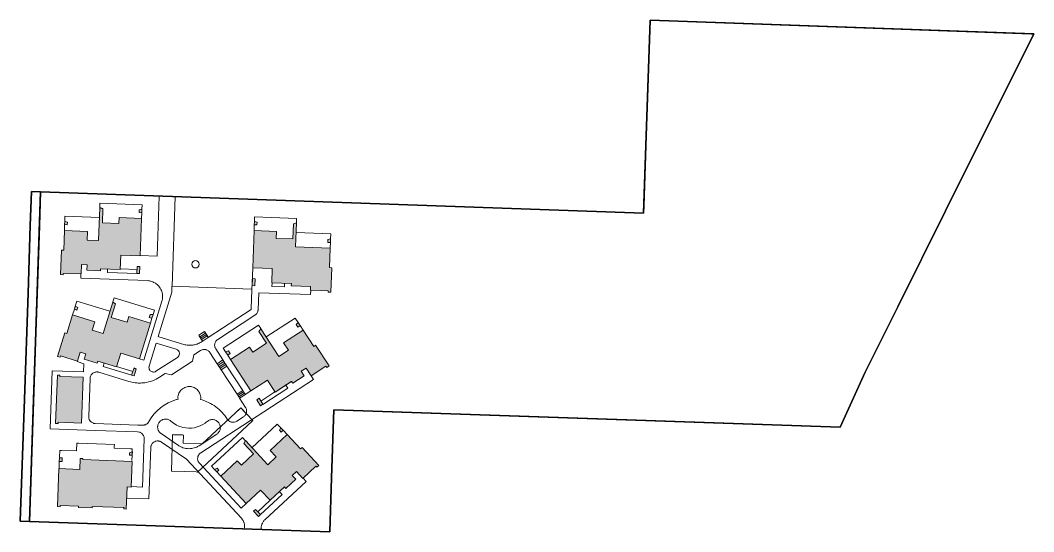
# Model space of a CAD drawing. Header units: centimetres. Extents: x 0 to 25250, y 0 to 2250.
# Drawn here: x 2261.6 to 2706.5, y 1006.5 to 1230.9 of the extents above; entities that cross this region are included whole.
import ezdxf

# ---------------------------------------------------------------- set-up
doc = ezdxf.new("R2010")
doc.units = ezdxf.units.CM
for name, color, linetype, lineweight in [('A-DETL', 7, 'Continuous', 9), ('A-DETL-GENF', 7, 'Continuous', 9), ('A-DETL-MBND', 7, 'Continuous', 9), ('A-DETL-THIN', 7, 'Continuous', 9)]:
    doc.layers.add(name, color=color, linetype=linetype, lineweight=lineweight)

msp = doc.modelspace()

# ---------------------------------------------------------------- hatches: boundary and pattern name
at = {"layer": 'A-DETL-GENF', "true_color": 0x808080}
h = msp.add_hatch(color=8, dxfattribs=at)
h.paths.add_polyline_path([(2280.47, 1119.27), (2280.5, 1119.87), (2288.29, 1119.6), (2288.44, 1123.7), (2290.93, 1123.61), (2290.85, 1121.21), (2296.84, 1121), (2296.88, 1121.9), (2305.47, 1121.6), (2305.69, 1127.89), (2314.29, 1127.59), (2314.86, 1143.98), (2304.97, 1144.33), (2304.84, 1141.73), (2297.63, 1141.98), (2297.8, 1148.19), (2296.52, 1148.66), (2296.01, 1134.24), (2291.01, 1134.41), (2291.15, 1138.31), (2280.96, 1138.67), (2280.65, 1130.07), (2279.65, 1130.11), (2279.27, 1119.32)])
h.paths.add_polyline_path([(2314.01, 1119.79), (2314.12, 1122.89), (2312.92, 1122.93), (2312.81, 1119.84)])
h.paths.add_polyline_path([(2282.25, 1141.23), (2282.29, 1142.32), (2281.1, 1142.67), (2281.05, 1141.27)])
h.paths.add_polyline_path([(2314.95, 1146.48), (2315.01, 1147.98), (2313.79, 1147.68), (2313.75, 1146.52)])
at = {"layer": 'A-DETL-GENF'}
msp.add_hatch(color=256, dxfattribs=at).paths.add_polyline_path([(2297.8, 1148.19), (2297.81, 1148.3), (2296.52, 1148.77), (2296.52, 1148.66)])
at = {"layer": 'A-DETL-GENF', "true_color": 0x808080}
h = msp.add_hatch(color=8, dxfattribs=at)
h.paths.add_polyline_path([(2397.99, 1111.55), (2398.37, 1122.34), (2397.37, 1122.4), (2397.68, 1130.97), (2382.49, 1131.51), (2382.86, 1142.03), (2381.49, 1141.63), (2381.26, 1134.95), (2374.01, 1135.21), (2374.12, 1138.3), (2364.23, 1138.65), (2363.65, 1122.26), (2372.24, 1121.96), (2372.02, 1115.66), (2380.62, 1115.36), (2380.58, 1114.46), (2389.08, 1114.16), (2389.02, 1112.46), (2396.81, 1112.19), (2396.79, 1111.59)])
h.paths.add_polyline_path([(2364.57, 1114.43), (2364.68, 1117.52), (2363.48, 1117.57), (2363.37, 1114.47)])
h.paths.add_polyline_path([(2397.76, 1133.43), (2397.82, 1134.97), (2396.61, 1134.71), (2396.56, 1133.48)])
h.paths.add_polyline_path([(2365.51, 1141.11), (2365.55, 1142.27), (2364.37, 1142.65), (2364.31, 1141.15)])
h = msp.add_hatch(color=8, dxfattribs=at)
h.paths.add_polyline_path([(2311.64, 1074.86), (2312.55, 1077.82), (2311.4, 1078.17), (2310.49, 1075.21)])
h.paths.add_polyline_path([(2303.86, 1078.81), (2305.7, 1084.83), (2313.92, 1082.32), (2318.72, 1098), (2309.26, 1100.9), (2308.49, 1098.41), (2301.56, 1100.53), (2303.37, 1106.45), (2302.21, 1107.27), (2297.99, 1093.47), (2293.21, 1094.93), (2294.35, 1098.66), (2284.59, 1101.65), (2282.08, 1093.42), (2281.12, 1093.71), (2277.96, 1083.39), (2279.11, 1083.04), (2279.28, 1083.61), (2286.74, 1081.33), (2287.94, 1085.25), (2290.33, 1084.52), (2289.63, 1082.22), (2295.37, 1080.47), (2295.63, 1081.33)])
h.paths.add_polyline_path([(2319.39, 1100.18), (2319.89, 1101.82), (2318.65, 1101.85), (2318.24, 1100.53)])
h.paths.add_polyline_path([(2286.5, 1103.78), (2286.82, 1104.83), (2285.77, 1105.47), (2285.36, 1104.13)])
h = msp.add_hatch(color=8, dxfattribs=at)
h.paths.add_polyline_path([(2367.11, 1061.77), (2368.12, 1062.43), (2366.43, 1065.03), (2365.43, 1064.37), (2366.59, 1062.58)])
h.paths.add_polyline_path([(2373.46, 1067.8), (2380.67, 1072.48), (2381.22, 1071.64), (2386.2, 1074.87), (2384.89, 1076.89), (2387.04, 1078.28), (2389.27, 1074.84), (2395.81, 1079.09), (2396.14, 1078.58), (2397.15, 1079.24), (2391.27, 1088.3), (2390.43, 1087.75), (2385.75, 1094.97), (2377.19, 1089.41), (2379.31, 1086.14), (2375.12, 1083.42), (2367.26, 1095.53), (2366.37, 1094.42), (2369.74, 1089.23), (2363.66, 1085.28), (2362.24, 1087.46), (2353.94, 1082.07), (2362.87, 1068.32), (2370.1, 1072.97)])
h.paths.add_polyline_path([(2352.67, 1084.03), (2353.68, 1084.68), (2352.95, 1085.8), (2351.76, 1085.43)])
h.paths.add_polyline_path([(2383.45, 1096.31), (2384.45, 1096.96), (2383.57, 1098.32), (2382.73, 1097.41)])
msp.add_hatch(color=8, dxfattribs=at).paths.add_polyline_path([(2278.21, 1053.95), (2278.23, 1054.55), (2288.55, 1054.19), (2289.26, 1074.3), (2278.94, 1074.66), (2278.96, 1075.18), (2277.88, 1075.22), (2277.13, 1053.99)])
h = msp.add_hatch(color=8, dxfattribs=at)
h.paths.add_polyline_path([(2366.14, 1013.21), (2367.02, 1014.02), (2364.91, 1016.29), (2364.03, 1015.47), (2364.86, 1014.58)])
h.paths.add_polyline_path([(2360.83, 1018.91), (2367.12, 1024.77), (2371.28, 1020.31), (2377.57, 1026.18), (2378.25, 1025.44), (2382.6, 1029.49), (2381.03, 1031.18), (2382.9, 1032.92), (2385.7, 1029.92), (2391.4, 1035.24), (2391.81, 1034.8), (2392.69, 1035.62), (2385.32, 1043.52), (2384.59, 1042.84), (2378.73, 1049.13), (2371.27, 1042.18), (2373.93, 1039.32), (2370.27, 1035.91), (2360.43, 1046.47), (2359.74, 1045.23), (2363.96, 1040.7), (2358.66, 1035.76), (2356.89, 1037.66), (2349.65, 1030.91)])
h.paths.add_polyline_path([(2347.94, 1032.74), (2348.82, 1033.56), (2348.03, 1034.4), (2346.92, 1033.83)])
h.paths.add_polyline_path([(2376.08, 1050.21), (2376.96, 1051.03), (2376, 1052.06), (2375.33, 1051.02)])
at = {"layer": 'A-DETL-GENF', "true_color": 0xff8080}
h = msp.add_hatch(color=11, dxfattribs=at)
h.paths.add_polyline_path([(2308.12, 1016.44), (2308.46, 1026.13), (2310.26, 1026.07), (2310.66, 1037.36), (2289.07, 1038.12), (2289.09, 1038.62), (2287.89, 1038.66), (2287.72, 1033.87), (2278.52, 1034.19), (2277.94, 1017.5), (2279.14, 1017.46), (2279.16, 1018.06), (2287.15, 1017.78), (2287.13, 1017.18), (2293.13, 1016.97), (2293.15, 1017.57), (2307.14, 1017.07), (2307.12, 1016.47), (2307.91, 1016.45)])
h.paths.add_polyline_path([(2279.93, 1037.24), (2279.99, 1038.94), (2278.79, 1038.98), (2278.73, 1037.29)])
h.paths.add_polyline_path([(2310.75, 1040.06), (2310.77, 1041.55), (2309.59, 1041.15), (2309.55, 1040.11)])

# ---------------------------------------------------------------- linework, layer by layer
at = {"layer": 'A-DETL', "color": 7, "lineweight": 30}
for p, q in [((2538.1, 1230.93), (2535.22, 1146.26)), ((2535.22, 1146.26), (2538.1, 1230.93)), ((2538.09, 1230.93), (2536.37, 1180.16)), ((2536.37, 1180.16), (2538.09, 1230.93)), ((2538.09, 1230.93), (2705.42, 1225.03)), ((2705.42, 1225.03), (2538.09, 1230.93)), ((2706.52, 1225), (2538.1, 1230.93)), ((2538.1, 1230.93), (2706.52, 1225)), ((2538.1, 1230.92), (2705.41, 1225.03)), ((2705.41, 1225.03), (2538.1, 1230.92)), ((2706.52, 1225), (2667.78, 1147.27)), ((2667.78, 1147.27), (2706.52, 1225)), ((2706.52, 1225), (2667.78, 1147.27)), ((2667.78, 1147.27), (2706.52, 1225)), ((2705.42, 1225.03), (2706.52, 1225)), ((2706.52, 1225), (2705.42, 1225.03)), ((2536.37, 1180.16), (2535.33, 1149.46)), ((2535.33, 1149.46), (2536.37, 1180.16)), ((2270.51, 1155.58), (2265.61, 1011)), ((2265.61, 1011), (2270.51, 1155.58)), ((2266, 1140.86), (2266.51, 1155.76)), ((2266.5, 1155.72), (2266, 1140.86)), ((2270.51, 1155.58), (2266.5, 1155.72)), ((2266.5, 1155.72), (2270.51, 1155.58)), ((2266.51, 1155.76), (2535.22, 1146.26)), ((2270.51, 1155.58), (2270, 1140.72)), ((2270, 1140.72), (2270.51, 1155.58)), ((2535.22, 1146.26), (2270.51, 1155.58)), ((2270.51, 1155.58), (2535.22, 1146.26)), ((2535.22, 1146.26), (2270.51, 1155.58)), ((2535.33, 1149.46), (2535.22, 1146.26)), ((2535.22, 1146.26), (2535.33, 1149.46)), ((2667.78, 1147.27), (2646.83, 1105.23)), ((2646.83, 1105.23), (2667.78, 1147.27)), ((2667.78, 1147.27), (2646.83, 1105.23)), ((2646.83, 1105.23), (2667.78, 1147.27)), ((2266, 1140.86), (2265, 1111.12)), ((2265, 1111.12), (2266, 1140.86)), ((2266, 1140.85), (2265.97, 1139.65)), ((2265.97, 1139.65), (2266, 1140.85)), ((2270, 1140.72), (2269, 1110.99)), ((2269, 1110.99), (2270, 1140.72)), ((2265, 1111.12), (2263.41, 1064.65)), ((2263.41, 1064.65), (2265, 1111.12)), ((2269, 1110.99), (2267.42, 1064.51)), ((2267.42, 1064.51), (2269, 1110.99)), ((2646.83, 1105.23), (2632.49, 1076.5)), ((2632.49, 1076.5), (2646.83, 1105.23)), ((2646.83, 1105.23), (2632.49, 1076.5)), ((2632.49, 1076.5), (2646.83, 1105.23)), ((2632.49, 1076.5), (2621.5, 1052.35)), ((2621.5, 1052.35), (2632.49, 1076.5)), ((2632.49, 1076.5), (2621.5, 1052.35)), ((2621.5, 1052.35), (2632.49, 1076.5)), ((2263.41, 1064.65), (2261.6, 1011.14)), ((2261.6, 1011.14), (2263.41, 1064.65)), ((2267.42, 1064.51), (2265.61, 1011)), ((2265.61, 1011), (2267.42, 1064.51)), ((2399.24, 1060.02), (2398.22, 1030.13)), ((2398.22, 1030.13), (2399.24, 1060.02)), ((2399.24, 1060.02), (2398.22, 1030.13)), ((2398.22, 1030.13), (2399.24, 1060.02)), ((2621.5, 1052.35), (2399.24, 1060.02)), ((2399.24, 1060.02), (2621.5, 1052.35)), ((2532.14, 1055.48), (2399.24, 1060.02)), ((2399.24, 1060.02), (2532.14, 1055.48)), ((2621.5, 1052.35), (2532.14, 1055.48)), ((2532.14, 1055.48), (2621.5, 1052.35)), ((2398.22, 1030.13), (2397.43, 1006.5)), ((2397.43, 1006.5), (2398.22, 1030.13)), ((2398.22, 1030.13), (2397.44, 1006.5)), ((2397.44, 1006.5), (2398.22, 1030.13)), ((2398.22, 1030.13), (2397.44, 1006.5)), ((2397.44, 1006.5), (2398.22, 1030.13)), ((2261.6, 1011.14), (2265.61, 1011)), ((2265.61, 1011), (2261.6, 1011.14)), ((2397.44, 1006.5), (2265.61, 1011)), ((2265.61, 1011), (2397.44, 1006.5)), ((2397.43, 1006.5), (2265.61, 1011)), ((2265.61, 1011), (2397.43, 1006.5))]:
    msp.add_line(p, q, dxfattribs=at)
at = {"layer": 'A-DETL', "color": 7}
for p, q in [((2321.69, 1127.43), (2322.61, 1153.75)), ((2329.61, 1153.5), (2328.23, 1114.2)), ((2296.52, 1148.66), (2296.01, 1134.24)), ((2296.59, 1150.63), (2296.52, 1148.77)), ((2297.81, 1148.3), (2296.52, 1148.77)), ((2297.85, 1148.17), (2296.52, 1148.66)), ((2315.08, 1149.98), (2296.59, 1150.63)), ((2297.16, 1148.43), (2296.63, 1148.62)), ((2297.7, 1148.23), (2297.16, 1148.43)), ((2297.63, 1141.98), (2297.85, 1148.17)), ((2315.01, 1147.99), (2315.08, 1149.98)), ((2281.18, 1144.97), (2281.1, 1142.69)), ((2296.37, 1144.43), (2281.18, 1144.97)), ((2304.97, 1144.33), (2304.88, 1141.73)), ((2314.86, 1143.98), (2304.97, 1144.33)), ((2314.29, 1127.59), (2314.86, 1143.98)), ((2314.86, 1143.98), (2314.95, 1146.48)), ((2364.44, 1144.65), (2364.37, 1142.66)), ((2382.92, 1144), (2364.44, 1144.65)), ((2382.86, 1142.14), (2382.92, 1144)), ((2281.05, 1141.23), (2280.96, 1138.67)), ((2304.88, 1141.73), (2297.63, 1141.98)), ((2364.31, 1141.17), (2364.23, 1138.65)), ((2280.96, 1138.67), (2280.65, 1130.07)), ((2291.15, 1138.31), (2280.96, 1138.67)), ((2291.01, 1134.41), (2291.15, 1138.31)), ((2364.23, 1138.65), (2363.65, 1122.26)), ((2374.12, 1138.3), (2364.23, 1138.65)), ((2374.01, 1135.21), (2374.12, 1138.3)), ((2381.26, 1134.95), (2374.01, 1135.21)), ((2397.9, 1137.27), (2382.71, 1137.8)), ((2397.82, 1134.99), (2397.9, 1137.27)), ((2279.65, 1130.11), (2279.27, 1119.32)), ((2280.65, 1130.07), (2279.65, 1130.11)), ((2296.01, 1134.24), (2291.01, 1134.41)), ((2397.68, 1130.97), (2382.49, 1131.51)), ((2397.37, 1122.38), (2397.68, 1130.97)), ((2397.68, 1130.97), (2397.76, 1133.43)), ((2305.47, 1121.6), (2305.69, 1127.89)), ((2305.69, 1127.89), (2314.29, 1127.59)), ((2314.29, 1127.69), (2321.69, 1127.43)), ((2288.29, 1119.6), (2288.44, 1123.7)), ((2288.44, 1123.7), (2290.93, 1123.61)), ((2290.93, 1123.61), (2290.85, 1121.21)), ((2290.85, 1121.21), (2296.84, 1121)), ((2296.84, 1121), (2296.88, 1121.9)), ((2296.88, 1121.9), (2305.47, 1121.6)), ((2299.87, 1121.79), (2299.82, 1120.29)), ((2312.87, 1121.54), (2305.48, 1121.8)), ((2312.92, 1122.93), (2312.81, 1119.84)), ((2314.01, 1119.79), (2314.12, 1122.89)), ((2363.3, 1112.46), (2363.65, 1122.36)), ((2363.65, 1122.26), (2372.24, 1121.96)), ((2372.24, 1121.96), (2372.02, 1115.66)), ((2398.37, 1122.34), (2397.37, 1122.38)), ((2397.99, 1111.55), (2398.37, 1122.34)), ((2280.5, 1119.87), (2288.29, 1119.6)), ((2288.12, 1117.7), (2288.19, 1119.6)), ((2317.31, 1116.68), (2288.12, 1117.7)), ((2299.82, 1120.29), (2312.91, 1119.83)), ((2312.81, 1119.84), (2314.01, 1119.79)), ((2363.48, 1117.57), (2363.37, 1114.47)), ((2364.57, 1114.43), (2364.68, 1117.52)), ((2320.94, 1115.51), (2320.28, 1115.9)), ((2321.26, 1115.29), (2320.94, 1115.51)), ((2328.11, 1111.58), (2328.18, 1113.7)), ((2328.18, 1113.7), (2328.2, 1114.2)), ((2328.2, 1114.2), (2363.32, 1112.96)), ((2363.03, 1104.64), (2363.3, 1112.46)), ((2363.37, 1114.47), (2364.57, 1114.43)), ((2372.02, 1115.66), (2380.62, 1115.36)), ((2372.12, 1115.66), (2372.07, 1114.16)), ((2372.07, 1114.16), (2377.57, 1113.97)), ((2377.57, 1113.97), (2377.62, 1115.47)), ((2380.62, 1115.36), (2380.58, 1114.46)), ((2380.62, 1115.36), (2380.58, 1114.46)), ((2380.58, 1114.46), (2389.08, 1114.16)), ((2389.08, 1114.16), (2389.02, 1112.46)), ((2389.02, 1112.46), (2396.81, 1112.19)), ((2389.12, 1112.46), (2389.05, 1110.56)), ((2302.79, 1109.15), (2302.24, 1107.37)), ((2320.48, 1103.74), (2302.79, 1109.15)), ((2322.16, 1092.14), (2328.11, 1111.58)), ((2366.27, 1111.36), (2366, 1103.92)), ((2389.05, 1110.56), (2366.27, 1111.36)), ((2396.81, 1112.19), (2396.79, 1111.59)), ((2396.79, 1111.59), (2397.99, 1111.55)), ((2285.34, 1104.09), (2284.59, 1101.65)), ((2286.44, 1107.67), (2285.77, 1105.49)), ((2300.97, 1103.22), (2286.44, 1107.67)), ((2315.86, 1081.83), (2323.76, 1107.63)), ((2319.9, 1101.84), (2320.48, 1103.74)), ((2363.01, 1104.03), (2344.14, 1091.78)), ((2363.03, 1104.64), (2363.01, 1104.03)), ((2284.59, 1101.65), (2282.08, 1093.42)), ((2294.35, 1098.66), (2284.59, 1101.65)), ((2309.26, 1100.9), (2308.49, 1098.41)), ((2318.72, 1098), (2309.26, 1100.9)), ((2318.72, 1098), (2319.39, 1100.18)), ((2364.64, 1101.51), (2348.29, 1090.9)), ((2382.32, 1100.25), (2369.57, 1091.98)), ((2383.56, 1098.34), (2382.32, 1100.25)), ((2313.92, 1082.32), (2318.72, 1098)), ((2366.19, 1097.18), (2350.67, 1087.11)), ((2367.21, 1095.61), (2366.19, 1097.18)), ((2375.12, 1083.42), (2367.26, 1095.53)), ((2385.75, 1094.97), (2377.19, 1089.41)), ((2385.75, 1094.97), (2384.45, 1096.96)), ((2390.43, 1087.75), (2385.75, 1094.97)), ((2281.12, 1093.71), (2277.96, 1083.39)), ((2282.08, 1093.42), (2281.12, 1093.71)), ((2322.44, 1092.05), (2322.16, 1092.14)), ((2322.44, 1092.05), (2333.46, 1088.68)), ((2339.97, 1092.7), (2342.48, 1094.33)), ((2342.48, 1094.33), (2339.97, 1092.7)), ((2339.99, 1092.67), (2341.35, 1090.57)), ((2340.38, 1092.06), (2342.9, 1093.69)), ((2342.9, 1093.69), (2340.38, 1092.06)), ((2340.79, 1091.42), (2343.31, 1093.06)), ((2343.31, 1093.06), (2340.79, 1091.42)), ((2340.99, 1089.74), (2343.66, 1091.47)), ((2341.21, 1090.79), (2343.72, 1092.42)), ((2343.72, 1092.42), (2341.21, 1090.79)), ((2341.21, 1090.79), (2341.62, 1090.15)), ((2341.35, 1090.57), (2341.62, 1090.15)), ((2343.87, 1092.2), (2342.51, 1094.3)), ((2344.14, 1091.78), (2343.66, 1091.47)), ((2343.72, 1092.42), (2344.14, 1091.78)), ((2344.14, 1091.78), (2343.87, 1092.2)), ((2366.37, 1094.42), (2369.74, 1089.23)), ((2321.28, 1089.27), (2318.18, 1079.15)), ((2330.08, 1086.57), (2321.28, 1089.27)), ((2340.73, 1086), (2337.79, 1084.09)), ((2347.4, 1086.75), (2350.59, 1081.85)), ((2350.67, 1087.11), (2351.75, 1085.44)), ((2362.24, 1087.46), (2353.94, 1082.07)), ((2363.66, 1085.28), (2362.24, 1087.46)), ((2369.74, 1089.23), (2363.66, 1085.28)), ((2379.31, 1086.14), (2375.12, 1083.42)), ((2377.19, 1089.41), (2379.31, 1086.14)), ((2391.27, 1088.3), (2390.43, 1087.75)), ((2397.15, 1079.24), (2391.27, 1088.3)), ((2277.96, 1083.39), (2279.11, 1083.04)), ((2279.11, 1083.04), (2279.28, 1083.61)), ((2279.28, 1083.61), (2286.74, 1081.33)), ((2286.58, 1081.13), (2286.65, 1081.36)), ((2286.74, 1081.33), (2287.94, 1085.25)), ((2287.94, 1085.25), (2290.33, 1084.52)), ((2290.33, 1084.52), (2289.63, 1082.22)), ((2289.63, 1082.22), (2295.37, 1080.47)), ((2295.37, 1080.47), (2295.63, 1081.33)), ((2295.63, 1081.33), (2303.86, 1078.81)), ((2303.86, 1078.81), (2305.7, 1084.83)), ((2305.7, 1084.83), (2313.92, 1082.32)), ((2313.95, 1082.41), (2315.86, 1081.83)), ((2321.18, 1076.88), (2330.58, 1082.98)), ((2337.2, 1081.32), (2327.98, 1075.33)), ((2337.79, 1084.09), (2337.2, 1081.32)), ((2348.07, 1080.21), (2344.88, 1085.12)), ((2350.59, 1081.85), (2348.07, 1080.21)), ((2348.07, 1080.21), (2350.59, 1081.85)), ((2350.59, 1081.85), (2348.07, 1080.21)), ((2351.02, 1081.18), (2348.51, 1079.54)), ((2351.02, 1081.18), (2348.51, 1079.54)), ((2350.59, 1081.85), (2351.02, 1081.18)), ((2351.46, 1080.5), (2351.02, 1081.18)), ((2352.67, 1084.03), (2353.94, 1082.07)), ((2353.94, 1082.07), (2362.87, 1068.32)), ((2274.75, 1051.67), (2275.65, 1077.1)), ((2275.65, 1077.1), (2289.34, 1076.62)), ((2289.47, 1080.24), (2286.58, 1081.13)), ((2289.34, 1076.62), (2289.47, 1080.24)), ((2298.5, 1080.45), (2298.06, 1079.01)), ((2298.06, 1079.01), (2310.59, 1075.18)), ((2310.99, 1076.84), (2303.91, 1079)), ((2311.4, 1078.17), (2310.49, 1075.21)), ((2312.55, 1077.82), (2311.4, 1078.17)), ((2311.55, 1078.34), (2311.5, 1078.14)), ((2311.75, 1078.28), (2311.55, 1078.34)), ((2311.64, 1074.86), (2312.55, 1077.82)), ((2312.22, 1078.13), (2311.75, 1078.28)), ((2312.51, 1078.04), (2312.22, 1078.13)), ((2312.45, 1077.85), (2312.51, 1078.04)), ((2348.51, 1079.54), (2348.07, 1080.21)), ((2348.51, 1079.54), (2348.94, 1078.87)), ((2348.94, 1078.87), (2351.46, 1080.5)), ((2351.46, 1080.5), (2348.94, 1078.87)), ((2348.94, 1078.87), (2349.38, 1078.2)), ((2349.38, 1078.2), (2351.89, 1079.83)), ((2351.89, 1079.83), (2349.38, 1078.2)), ((2349.38, 1078.2), (2349.81, 1077.53)), ((2349.81, 1077.53), (2352.33, 1079.16)), ((2356.75, 1066.85), (2349.81, 1077.53)), ((2351.89, 1079.83), (2351.46, 1080.5)), ((2352.33, 1079.16), (2351.89, 1079.83)), ((2352.33, 1079.16), (2359.27, 1068.48)), ((2389.27, 1074.84), (2395.81, 1079.09)), ((2395.81, 1079.09), (2396.14, 1078.58)), ((2396.14, 1078.58), (2397.15, 1079.24)), ((2289.26, 1074.3), (2278.94, 1074.66)), ((2292.24, 1073.71), (2291.65, 1057.08)), ((2293.97, 1076.32), (2293.49, 1076.05)), ((2296.11, 1076.47), (2295.58, 1076.58)), ((2309.33, 1072.43), (2296.11, 1076.47)), ((2309.94, 1072.25), (2309.33, 1072.43)), ((2310.49, 1075.21), (2311.64, 1074.86)), ((2325.21, 1075.92), (2322.73, 1074.31)), ((2327.98, 1075.33), (2325.21, 1075.92)), ((2390.39, 1073.3), (2340.83, 1041.13)), ((2362.87, 1068.32), (2370.08, 1073)), ((2370.08, 1073), (2373.46, 1067.8)), ((2373.46, 1067.8), (2380.67, 1072.48)), ((2378.83, 1071.28), (2380.5, 1072.37)), ((2380.5, 1072.37), (2380.67, 1072.48)), ((2389.36, 1074.9), (2390.39, 1073.3)), ((2315.61, 1071.81), (2314.97, 1071.76)), ((2335.87, 1070.21), (2335.17, 1070.17)), ((2336.58, 1070.15), (2335.87, 1070.21)), ((2359.27, 1068.48), (2356.75, 1066.85)), ((2357.13, 1066.26), (2359.65, 1067.9)), ((2359.65, 1067.9), (2357.13, 1066.26)), ((2359.27, 1068.48), (2359.65, 1067.9)), ((2359.65, 1067.9), (2360.03, 1067.31)), ((2359.88, 1066.37), (2362.87, 1068.32)), ((2373.4, 1067.88), (2367.2, 1063.85)), ((2368.04, 1062.37), (2379.03, 1069.5)), ((2373.54, 1067.85), (2374.76, 1068.64)), ((2374.76, 1068.64), (2376.69, 1069.89)), ((2376.69, 1069.89), (2378.83, 1071.28)), ((2379.03, 1069.5), (2378.16, 1070.85)), ((2340.77, 1064.53), (2341.45, 1064.33)), ((2357.13, 1066.26), (2356.75, 1066.85)), ((2357.51, 1065.67), (2357.13, 1066.26)), ((2357.51, 1065.67), (2360.03, 1067.31)), ((2360.03, 1067.31), (2357.51, 1065.67)), ((2357.89, 1065.09), (2357.51, 1065.67)), ((2360.41, 1066.72), (2357.89, 1065.08)), ((2360.5, 1061.06), (2357.89, 1065.08)), ((2360.03, 1067.31), (2360.41, 1066.72)), ((2365.43, 1064.37), (2367.11, 1061.77)), ((2368.12, 1062.43), (2366.43, 1065.03)), ((2341.45, 1045.04), (2358.17, 1060.62)), ((2358.17, 1060.62), (2341.45, 1045.04)), ((2356.56, 1059.12), (2356.86, 1059.39)), ((2356.86, 1059.39), (2358.46, 1060.89)), ((2363.65, 1055.33), (2358.46, 1060.89)), ((2358.46, 1060.89), (2363.65, 1055.33)), ((2358.46, 1060.89), (2358.74, 1060.6)), ((2359.96, 1059.28), (2358.74, 1060.6)), ((2358.74, 1060.6), (2359.96, 1059.28)), ((2359.96, 1059.28), (2360.24, 1058.99)), ((2360.96, 1059.84), (2360.91, 1060.1)), ((2367.11, 1061.77), (2368.12, 1062.43)), ((2278.23, 1054.55), (2288.55, 1054.19)), ((2339.36, 1032.7), (2363.35, 1055.06)), ((2363.35, 1055.06), (2339.36, 1032.7)), ((2356.65, 1054.98), (2359.62, 1056.91)), ((2363.08, 1055.35), (2362.95, 1055.49)), ((2363.65, 1055.33), (2363.35, 1055.06)), ((2294.44, 1050.98), (2274.75, 1051.67)), ((2313.11, 1050.32), (2294.44, 1050.98)), ((2294.54, 1053.98), (2313.22, 1053.32)), ((2313.89, 1050.19), (2313.11, 1050.32)), ((2313.22, 1053.32), (2315.3, 1053.25)), ((2321.98, 1051.69), (2322.15, 1051.13)), ((2322.15, 1051.13), (2322.27, 1050.86)), ((2374.43, 1053.74), (2363.32, 1043.38)), ((2375.99, 1052.07), (2374.43, 1053.74)), ((2376.96, 1051.03), (2376, 1052.06)), ((2378.73, 1049.13), (2376.98, 1051)), ((2315.26, 1026.09), (2316.01, 1047.22)), ((2315.86, 1048.25), (2315.66, 1048.73)), ((2320.76, 1046.12), (2320.52, 1046.01)), ((2323.42, 1049.54), (2331.02, 1044.35)), ((2334.53, 1038.33), (2323.56, 1045.81)), ((2328.49, 1049.09), (2327.93, 1033.1)), ((2327.93, 1033.1), (2328.49, 1049.09)), ((2328.4, 1046.5), (2328.41, 1046.9)), ((2328.41, 1046.9), (2328.49, 1049.09)), ((2328.49, 1049.09), (2328.89, 1049.08)), ((2332.89, 1048.94), (2328.89, 1049.08)), ((2328.89, 1049.08), (2332.89, 1048.94)), ((2328.89, 1049.08), (2331.09, 1049)), ((2332.89, 1048.94), (2333.29, 1048.93)), ((2333.16, 1045.33), (2333.29, 1048.93)), ((2333.29, 1048.93), (2333.16, 1045.33)), ((2340.11, 1044.25), (2347.83, 1049.26)), ((2359.09, 1047.91), (2345.55, 1035.3)), ((2360.36, 1046.55), (2359.09, 1047.91)), ((2370.27, 1035.91), (2360.43, 1046.47)), ((2378.73, 1049.13), (2371.27, 1042.18)), ((2384.59, 1042.84), (2378.73, 1049.13)), ((2278.91, 1042.19), (2278.8, 1039.18)), ((2279.71, 1042.17), (2278.91, 1042.19)), ((2279.71, 1042.17), (2286.27, 1041.94)), ((2286.27, 1041.94), (2286.39, 1045.32)), ((2286.39, 1045.32), (2287.19, 1045.29)), ((2287.19, 1045.29), (2302.91, 1044.74)), ((2302.85, 1043.14), (2302.88, 1043.94)), ((2309.95, 1042.89), (2302.85, 1043.14)), ((2302.91, 1044.74), (2302.88, 1043.94)), ((2309.59, 1041.15), (2309.55, 1040.11)), ((2309.95, 1042.89), (2310.75, 1042.86)), ((2310.75, 1042.86), (2310.71, 1041.63)), ((2310.75, 1040.06), (2310.8, 1041.56)), ((2318.87, 1043.44), (2318.08, 1020.89)), ((2333.16, 1045.33), (2341.45, 1045.04)), ((2341.45, 1045.04), (2333.16, 1045.33)), ((2339.74, 1044.02), (2340.11, 1044.25)), ((2359.74, 1045.23), (2363.96, 1040.7)), ((2371.27, 1042.18), (2373.93, 1039.32)), ((2385.32, 1043.52), (2384.59, 1042.84)), ((2392.69, 1035.62), (2385.32, 1043.52)), ((2278.63, 1034.29), (2278.73, 1037.29)), ((2279.93, 1037.24), (2279.99, 1038.94)), ((2287.89, 1038.66), (2287.72, 1033.87)), ((2310.26, 1026.07), (2310.66, 1037.36)), ((2310.65, 1039.93), (2310.57, 1037.77)), ((2358.69, 1012.4), (2334.53, 1038.33)), ((2356.89, 1037.66), (2349.65, 1030.91)), ((2358.66, 1035.76), (2356.89, 1037.66)), ((2363.96, 1040.7), (2358.66, 1035.76)), ((2373.93, 1039.32), (2370.27, 1035.91)), ((2278.52, 1034.19), (2277.94, 1017.5)), ((2287.72, 1033.87), (2278.52, 1034.19)), ((2328.33, 1033.09), (2327.93, 1033.1)), ((2328.33, 1033.09), (2338.8, 1032.72)), ((2338.8, 1032.72), (2328.33, 1033.09)), ((2339.36, 1032.7), (2338.8, 1032.72)), ((2340.26, 1036.57), (2358.63, 1016.87)), ((2345.55, 1035.3), (2346.91, 1033.85)), ((2346.92, 1033.83), (2347.94, 1032.74)), ((2347.94, 1032.74), (2349.65, 1030.91)), ((2381.03, 1031.18), (2382.9, 1032.92)), ((2382.9, 1032.92), (2385.7, 1029.92)), ((2385.7, 1029.92), (2391.4, 1035.24)), ((2391.4, 1035.24), (2391.81, 1034.8)), ((2391.81, 1034.8), (2392.69, 1035.62)), ((2349.65, 1030.91), (2360.83, 1018.91)), ((2387.06, 1028.6), (2368.93, 1011.7)), ((2385.77, 1029.99), (2387.06, 1028.6)), ((2308.12, 1016.44), (2308.46, 1026.13)), ((2308.46, 1026.13), (2310.26, 1026.07)), ((2310.27, 1026.27), (2315.26, 1026.09)), ((2360.83, 1018.91), (2367.12, 1024.77)), ((2367.12, 1024.77), (2371.28, 1020.31)), ((2371.28, 1020.31), (2377.57, 1026.18)), ((2376.53, 1022.89), (2375.44, 1024.06)), ((2318.08, 1020.89), (2308.29, 1021.24)), ((2358.63, 1016.87), (2360.83, 1018.91)), ((2371.28, 1020.31), (2365.86, 1015.27)), ((2366.95, 1013.96), (2376.53, 1022.89)), ((2277.94, 1017.5), (2279.14, 1017.46)), ((2279.14, 1017.46), (2279.16, 1018.06)), ((2279.16, 1018.06), (2287.15, 1017.78)), ((2287.15, 1017.78), (2287.13, 1017.18)), ((2287.13, 1017.18), (2293.13, 1016.97)), ((2293.13, 1016.97), (2293.15, 1017.57)), ((2293.15, 1017.57), (2307.14, 1017.07)), ((2307.04, 1017.08), (2307.02, 1016.48)), ((2307.14, 1017.07), (2307.12, 1016.47)), ((2307.12, 1016.47), (2308.12, 1016.44)), ((2364.03, 1015.47), (2366.14, 1013.21)), ((2367.02, 1014.02), (2364.91, 1016.29)), ((2366.14, 1013.21), (2367.02, 1014.02)), ((2367.36, 1007.52), (2359.88, 1007.78))]:
    msp.add_line(p, q, dxfattribs=at)
for centre, radius, start, end in [((2329.49, 1084.66), 2, 4.88, 72.9667), ((2329.49, 1084.66), 2, 302.983, 358.6903), ((2329.49, 1084.66), 2, 358.6903, 4.88), ((2335.59, 1045.22), 20, 105.6967, 151.3486), ((2335.59, 1045.22), 20, 103.7119, 105.6967), ((2335.8, 1063.93), 12, 227.8551, 256.3675), ((2335.8, 1063.93), 12, 305.6161, 310.8002), ((2355.02, 1057.5), 3, 212.2767, 252.5911), ((2355.02, 1057.5), 3, 252.5911, 257.6304), ((2355.02, 1057.5), 3, 257.6304, 302.9842), ((2335.8, 1063.93), 12, 256.3675, 305.6161), ((2355.03, 1008.99), 5, 38.9135, 42.9842), ((2355.03, 1008.99), 5, 18.5599, 38.9135), ((2355.03, 1008.99), 5, 14.4892, 18.5599), ((2355.03, 1008.99), 5, 345.9942, 14.4892)]:
    msp.add_arc(centre, radius, start, end, dxfattribs=at)
for points, knots in [([(2320.28, 1115.9), (2319.99, 1116.05), (2319.37, 1116.32), (2318.37, 1116.59), (2317.67, 1116.66), (2317.31, 1116.68)], [-0.7272727, -0.7272727, -0.7272727, -0.7272727, -0.5, -0.25, 0, 0, 0, 0]), ([(2324.07, 1109.65), (2324.07, 1109.68), (2324.07, 1110.43), (2323.83, 1111.89), (2322.84, 1113.83), (2321.83, 1114.86), (2321.26, 1115.29)], [-0.7619048, -0.7619048, -0.7619048, -0.7619048, -0.75, -0.5, -0.25, 0, 0, 0, 0]), ([(2323.76, 1107.63), (2323.87, 1107.97), (2324.02, 1108.64), (2324.07, 1109.32), (2324.07, 1109.65)], [-1, -1, -1, -1, -0.875, -0.7619048, -0.7619048, -0.7619048, -0.7619048]), ([(2366, 1103.92), (2366, 1103.8), (2365.98, 1103.56), (2365.87, 1103.09), (2365.64, 1102.54), (2365.28, 1102.05), (2364.93, 1101.72), (2364.74, 1101.58), (2364.64, 1101.51)], [-1, -1, -1, -1, -0.875, -0.75, -0.5, -0.25, -0.125, 0, 0, 0, 0]), ([(2348.29, 1090.9), (2348.12, 1090.79), (2347.81, 1090.55), (2347.31, 1089.94), (2347.03, 1089.31), (2346.95, 1088.83), (2346.94, 1088.75)], [-1, -1, -1, -1, -0.875, -0.75, -0.5, -0.4444444, -0.4444444, -0.4444444, -0.4444444]), ([(2335.27, 1088.32), (2335.3, 1088.32), (2335.99, 1088.26), (2337.23, 1088.3), (2338.4, 1088.57), (2338.91, 1088.74)], [-0.7647059, -0.7647059, -0.7647059, -0.7647059, -0.75, -0.5, -0.2941176, -0.2941176, -0.2941176, -0.2941176]), ([(2338.91, 1088.74), (2339.02, 1088.78), (2339.75, 1089.03), (2340.44, 1089.38), (2340.99, 1089.74)], [-0.2941176, -0.2941176, -0.2941176, -0.2941176, -0.25, 0, 0, 0, 0]), ([(2342.21, 1086.48), (2342.08, 1086.48), (2341.75, 1086.44), (2341.25, 1086.29), (2340.9, 1086.11), (2340.73, 1086)], [-0.3333333, -0.3333333, -0.3333333, -0.3333333, -0.25, -0.125, 0, 0, 0, 0]), ([(2343.24, 1086.36), (2343.16, 1086.38), (2342.82, 1086.47), (2342.47, 1086.5), (2342.21, 1086.48)], [-0.5555556, -0.5555556, -0.5555556, -0.5555556, -0.5, -0.3333333, -0.3333333, -0.3333333, -0.3333333]), ([(2344.88, 1085.12), (2344.78, 1085.29), (2344.53, 1085.59), (2343.99, 1086.05), (2343.54, 1086.27), (2343.24, 1086.36)], [-1, -1, -1, -1, -0.875, -0.75, -0.5555556, -0.5555556, -0.5555556, -0.5555556]), ([(2346.94, 1088.75), (2346.91, 1088.45), (2346.92, 1087.94), (2347.12, 1087.26), (2347.3, 1086.91), (2347.4, 1086.75)], [-0.4444444, -0.4444444, -0.4444444, -0.4444444, -0.25, -0.125, 0, 0, 0, 0]), ([(2318.32, 1077.64), (2318.27, 1077.74), (2318.15, 1078.03), (2318.08, 1078.44), (2318.11, 1078.85), (2318.15, 1079.05), (2318.18, 1079.15)], [0.6818182, 0.6818182, 0.6818182, 0.6818182, 0.75, 0.875, 0.9375, 1, 1, 1, 1]), ([(2318.32, 1077.64), (2318.36, 1077.55), (2318.52, 1077.3), (2318.87, 1076.94), (2319.42, 1076.65), (2320.02, 1076.53), (2320.53, 1076.59), (2320.92, 1076.73), (2321.1, 1076.83), (2321.18, 1076.88)], [-0.6818182, -0.6818182, -0.6818182, -0.6818182, -0.625, -0.5, -0.375, -0.25, -0.125, -0.0625, 0, 0, 0, 0]), ([(2293.49, 1076.05), (2293.31, 1075.91), (2292.97, 1075.6), (2292.57, 1075.04), (2292.36, 1074.5), (2292.26, 1074.05), (2292.24, 1073.82), (2292.24, 1073.71)], [-0.5, -0.5, -0.5, -0.5, -0.375, -0.25, -0.125, -0.0625, 0, 0, 0, 0]), ([(2295.58, 1076.58), (2295.53, 1076.59), (2295.26, 1076.61), (2294.75, 1076.59), (2294.26, 1076.45), (2294.01, 1076.34), (2293.97, 1076.32)], [-0.9, -0.9, -0.9, -0.9, -0.875, -0.75, -0.625, -0.6, -0.6, -0.6, -0.6]), ([(2322.73, 1074.31), (2321.75, 1073.67), (2319.66, 1072.62), (2317.18, 1071.99), (2315.82, 1071.83), (2315.61, 1071.81)], [-1, -1, -1, -1, -0.75, -0.5, -0.4545455, -0.4545455, -0.4545455, -0.4545455]), ([(2309.94, 1072.25), (2310.86, 1072.01), (2312.54, 1071.73), (2314.23, 1071.71), (2314.97, 1071.76)], [0.0454545, 0.0454545, 0.0454545, 0.0454545, 0.25, 0.4090909, 0.4090909, 0.4090909, 0.4090909]), ([(2341.45, 1064.33), (2342.41, 1064.04), (2344.5, 1063.22), (2347.51, 1061.41), (2350.3, 1058.92), (2351.82, 1056.95), (2352.48, 1055.9)], [-0.952381, -0.952381, -0.952381, -0.952381, -0.75, -0.5, -0.25, 0, 0, 0, 0]), ([(2359.62, 1056.91), (2359.79, 1057.02), (2360.09, 1057.26), (2360.6, 1057.87), (2360.98, 1058.74), (2361.01, 1059.5), (2360.96, 1059.84)], [-1, -1, -1, -1, -0.875, -0.75, -0.5, -0.2777778, -0.2777778, -0.2777778, -0.2777778]), ([(2360.91, 1060.1), (2360.88, 1060.25), (2360.77, 1060.58), (2360.61, 1060.89), (2360.5, 1061.06)], [-0.2222222, -0.2222222, -0.2222222, -0.2222222, -0.125, 0, 0, 0, 0]), ([(2291.65, 1057.08), (2291.65, 1056.88), (2291.67, 1056.49), (2291.78, 1056.07), (2291.87, 1055.84), (2291.89, 1055.8)], [-1, -1, -1, -1, -0.875, -0.75, -0.7222222, -0.7222222, -0.7222222, -0.7222222]), ([(2291.89, 1055.8), (2292.03, 1055.48), (2292.43, 1054.85), (2293.21, 1054.29), (2293.96, 1054.04), (2294.35, 1053.98), (2294.54, 1053.98)], [-0.7222222, -0.7222222, -0.7222222, -0.7222222, -0.5, -0.25, -0.125, 0, 0, 0, 0]), ([(2317, 1053.7), (2317.19, 1053.83), (2317.49, 1054.06), (2317.82, 1054.45), (2317.97, 1054.68), (2318.03, 1054.81)], [-0.4615385, -0.4615385, -0.4615385, -0.4615385, -0.25, -0.125, 0, 0, 0, 0]), ([(2327.75, 1055.03), (2327.57, 1055.19), (2327.18, 1055.47), (2326.53, 1055.77), (2325.82, 1055.93), (2325.1, 1055.95), (2324.39, 1055.81), (2323.73, 1055.54), (2323.13, 1055.13), (2322.63, 1054.62), (2322.24, 1054.01), (2322.05, 1053.5), (2321.98, 1053.21), (2321.97, 1053.15)], [-1, -1, -1, -1, -0.9375, -0.875, -0.8125, -0.75, -0.6875, -0.625, -0.5625, -0.5, -0.4375, -0.375, -0.3589744, -0.3589744, -0.3589744, -0.3589744]), ([(2349.1, 1053.66), (2349.1, 1053.67), (2349, 1053.89), (2348.74, 1054.31), (2348.26, 1054.84), (2347.67, 1055.26), (2347.01, 1055.55), (2346.3, 1055.7), (2345.58, 1055.7), (2344.88, 1055.56), (2344.21, 1055.27), (2343.82, 1055), (2343.64, 1054.84)], [-0.5641026, -0.5641026, -0.5641026, -0.5641026, -0.5625, -0.5, -0.4375, -0.375, -0.3125, -0.25, -0.1875, -0.125, -0.0625, 0, 0, 0, 0]), ([(2315.66, 1048.73), (2315.53, 1048.96), (2315.15, 1049.5), (2314.5, 1049.97), (2314.01, 1050.15), (2313.89, 1050.19)], [-0.6666667, -0.6666667, -0.6666667, -0.6666667, -0.5, -0.25, -0.1666667, -0.1666667, -0.1666667, -0.1666667]), ([(2315.3, 1053.25), (2315.44, 1053.24), (2315.71, 1053.25), (2316.26, 1053.34), (2316.69, 1053.52), (2316.96, 1053.68), (2317, 1053.7)], [-1, -1, -1, -1, -0.875, -0.75, -0.5, -0.4615385, -0.4615385, -0.4615385, -0.4615385]), ([(2321.97, 1053.15), (2321.93, 1052.97), (2321.88, 1052.56), (2321.9, 1052.07), (2321.96, 1051.76), (2321.98, 1051.69)], [-0.3589744, -0.3589744, -0.3589744, -0.3589744, -0.3125, -0.25, -0.2307692, -0.2307692, -0.2307692, -0.2307692]), ([(2322.27, 1050.86), (2322.32, 1050.76), (2322.49, 1050.45), (2322.86, 1049.99), (2323.23, 1049.68), (2323.42, 1049.54)], [-0.1538462, -0.1538462, -0.1538462, -0.1538462, -0.125, -0.0625, 0, 0, 0, 0]), ([(2347.83, 1049.26), (2348.03, 1049.39), (2348.41, 1049.69), (2348.86, 1050.25), (2349.2, 1050.88), (2349.36, 1051.47), (2349.41, 1051.82), (2349.42, 1051.95)], [-1, -1, -1, -1, -0.9375, -0.875, -0.8125, -0.75, -0.7179487, -0.7179487, -0.7179487, -0.7179487]), ([(2349.42, 1051.95), (2349.43, 1052.06), (2349.43, 1052.42), (2349.35, 1053.01), (2349.2, 1053.45), (2349.1, 1053.66)], [-0.7179487, -0.7179487, -0.7179487, -0.7179487, -0.6875, -0.625, -0.5641026, -0.5641026, -0.5641026, -0.5641026]), ([(2316.01, 1047.22), (2316.01, 1047.41), (2315.99, 1047.76), (2315.91, 1048.1), (2315.86, 1048.25)], [-1, -1, -1, -1, -0.875, -0.7777778, -0.7777778, -0.7777778, -0.7777778]), ([(2320.52, 1046.01), (2320.28, 1045.89), (2319.99, 1045.69), (2319.73, 1045.44), (2319.67, 1045.37)], [-0.5, -0.5, -0.5, -0.5, -0.375, -0.3333333, -0.3333333, -0.3333333, -0.3333333]), ([(2322.6, 1046.25), (2322.42, 1046.29), (2321.98, 1046.36), (2321.36, 1046.32), (2320.93, 1046.19), (2320.76, 1046.12)], [-0.8333333, -0.8333333, -0.8333333, -0.8333333, -0.75, -0.625, -0.5416667, -0.5416667, -0.5416667, -0.5416667]), ([(2323.56, 1045.81), (2323.45, 1045.89), (2323.22, 1046.03), (2322.9, 1046.16), (2322.68, 1046.23), (2322.6, 1046.25)], [-1, -1, -1, -1, -0.9375, -0.875, -0.8333333, -0.8333333, -0.8333333, -0.8333333]), ([(2319.67, 1045.37), (2319.55, 1045.24), (2319.28, 1044.89), (2319.03, 1044.36), (2318.91, 1043.84), (2318.88, 1043.58), (2318.87, 1043.44)], [-0.3333333, -0.3333333, -0.3333333, -0.3333333, -0.25, -0.125, -0.0625, 0, 0, 0, 0]), ([(2331.02, 1044.35), (2331.35, 1044.13), (2331.99, 1043.76), (2332.66, 1043.48), (2332.97, 1043.37)], [-1, -1, -1, -1, -0.875, -0.7727273, -0.7727273, -0.7727273, -0.7727273]), ([(2332.97, 1043.37), (2333.04, 1043.35), (2333.87, 1043.08), (2335.19, 1042.87), (2336.43, 1042.95), (2336.86, 1043.02)], [-0.7727273, -0.7727273, -0.7727273, -0.7727273, -0.75, -0.5, -0.3636364, -0.3636364, -0.3636364, -0.3636364]), ([(2336.86, 1043.02), (2337.22, 1043.07), (2337.97, 1043.23), (2338.93, 1043.59), (2339.52, 1043.89), (2339.74, 1044.02)], [-0.3636364, -0.3636364, -0.3636364, -0.3636364, -0.25, -0.125, -0.0454545, -0.0454545, -0.0454545, -0.0454545]), ([(2340.83, 1041.13), (2340.64, 1041.02), (2340.3, 1040.74), (2339.9, 1040.22), (2339.67, 1039.75), (2339.58, 1039.47), (2339.56, 1039.39)], [-1, -1, -1, -1, -0.875, -0.75, -0.625, -0.5789474, -0.5789474, -0.5789474, -0.5789474]), ([(2339.56, 1039.39), (2339.52, 1039.26), (2339.46, 1038.91), (2339.45, 1038.33), (2339.58, 1037.68), (2339.85, 1037.08), (2340.12, 1036.73), (2340.26, 1036.57)], [-0.5789474, -0.5789474, -0.5789474, -0.5789474, -0.5, -0.375, -0.25, -0.125, 0, 0, 0, 0]), ([(2368.93, 1011.7), (2368.79, 1011.57), (2368.52, 1011.29), (2368.05, 1010.67), (2367.76, 1010.1), (2367.61, 1009.68), (2367.59, 1009.63)], [-1, -1, -1, -1, -0.875, -0.75, -0.5, -0.4615385, -0.4615385, -0.4615385, -0.4615385]), ([(2367.59, 1009.63), (2367.49, 1009.32), (2367.38, 1008.81), (2367.33, 1008.1), (2367.34, 1007.71), (2367.36, 1007.52)], [-0.4615385, -0.4615385, -0.4615385, -0.4615385, -0.25, -0.125, 0, 0, 0, 0])]:
    msp.add_open_spline(points, degree=3, knots=knots, dxfattribs=at)
for points in [[(2333.46, 1088.68), (2334.04, 1088.5), (2334.65, 1088.38), (2335.27, 1088.32)], [(2330.85, 1064.65), (2330.8, 1065), (2330.8, 1065.71), (2331.02, 1066.75), (2331.45, 1067.73), (2332.07, 1068.59), (2332.87, 1069.3), (2333.79, 1069.83), (2334.81, 1070.15), (2335.52, 1070.22), (2335.87, 1070.21)], [(2335.87, 1070.21), (2336.22, 1070.21), (2336.93, 1070.12), (2337.94, 1069.78), (2338.85, 1069.23), (2339.63, 1068.5), (2340.24, 1067.62), (2340.64, 1066.64), (2340.84, 1065.59), (2340.81, 1064.88), (2340.77, 1064.53)]]:
    msp.add_open_spline(points, degree=3, dxfattribs=at)
at = {"layer": 'A-DETL-MBND'}
msp.add_circle((2338.54, 1123.84), 1.6, dxfattribs=at)
at = {"layer": 'A-DETL-THIN'}
for p, q in [((2296.52, 1148.66), (2296.01, 1134.24)), ((2297.81, 1148.3), (2296.52, 1148.77)), ((2296.52, 1148.77), (2296.52, 1148.66)), ((2296.52, 1148.66), (2297.8, 1148.19)), ((2297.63, 1141.98), (2297.85, 1148.17)), ((2297.8, 1148.19), (2297.81, 1148.3)), ((2315.01, 1147.98), (2313.79, 1147.68)), ((2314.95, 1146.48), (2315.01, 1147.98)), ((2304.97, 1144.33), (2304.84, 1141.73)), ((2314.86, 1143.98), (2304.97, 1144.33)), ((2313.79, 1147.68), (2313.75, 1146.52)), ((2313.75, 1146.52), (2314.95, 1146.48)), ((2314.29, 1127.59), (2314.86, 1143.98)), ((2281.1, 1142.67), (2281.05, 1141.27)), ((2281.05, 1141.27), (2282.25, 1141.23)), ((2282.29, 1142.32), (2281.1, 1142.67)), ((2282.25, 1141.23), (2282.29, 1142.32)), ((2304.84, 1141.73), (2297.63, 1141.98)), ((2364.37, 1142.65), (2364.31, 1141.15)), ((2364.31, 1141.15), (2365.51, 1141.11)), ((2365.55, 1142.27), (2364.37, 1142.65)), ((2365.51, 1141.11), (2365.55, 1142.27)), ((2381.49, 1141.63), (2381.26, 1134.95)), ((2382.86, 1142.03), (2381.49, 1141.63)), ((2382.49, 1131.51), (2382.86, 1142.03)), ((2280.96, 1138.67), (2280.65, 1130.07)), ((2291.15, 1138.31), (2280.96, 1138.67)), ((2291.01, 1134.41), (2291.15, 1138.31)), ((2364.23, 1138.65), (2363.65, 1122.26)), ((2374.12, 1138.3), (2364.23, 1138.65)), ((2374.01, 1135.21), (2374.12, 1138.3)), ((2381.26, 1134.95), (2374.01, 1135.21)), ((2396.61, 1134.71), (2396.56, 1133.48)), ((2397.82, 1134.97), (2396.61, 1134.71)), ((2397.76, 1133.43), (2397.82, 1134.97)), ((2279.65, 1130.11), (2279.27, 1119.32)), ((2280.65, 1130.07), (2279.65, 1130.11)), ((2296.01, 1134.24), (2291.01, 1134.41)), ((2397.68, 1130.97), (2382.49, 1131.51)), ((2396.56, 1133.48), (2397.76, 1133.43)), ((2397.37, 1122.4), (2397.68, 1130.97)), ((2305.47, 1121.6), (2305.69, 1127.89)), ((2305.69, 1127.89), (2314.29, 1127.59)), ((2288.29, 1119.6), (2288.44, 1123.7)), ((2288.44, 1123.7), (2290.93, 1123.61)), ((2290.93, 1123.61), (2290.85, 1121.21)), ((2290.85, 1121.21), (2296.84, 1121)), ((2296.84, 1121), (2296.88, 1121.9)), ((2296.88, 1121.9), (2305.47, 1121.6)), ((2312.92, 1122.93), (2312.81, 1119.84)), ((2314.12, 1122.89), (2312.92, 1122.93)), ((2314.01, 1119.79), (2314.12, 1122.89)), ((2363.65, 1122.26), (2372.24, 1121.96)), ((2372.24, 1121.96), (2372.02, 1115.66)), ((2398.37, 1122.34), (2397.37, 1122.4)), ((2397.99, 1111.55), (2398.37, 1122.34)), ((2279.27, 1119.32), (2280.47, 1119.27)), ((2280.47, 1119.27), (2280.5, 1119.87)), ((2280.5, 1119.87), (2288.29, 1119.6)), ((2312.81, 1119.84), (2314.01, 1119.79)), ((2363.48, 1117.57), (2363.37, 1114.47)), ((2364.68, 1117.52), (2363.48, 1117.57)), ((2364.57, 1114.43), (2364.68, 1117.52)), ((2363.37, 1114.47), (2364.57, 1114.43)), ((2372.02, 1115.66), (2380.62, 1115.36)), ((2380.62, 1115.36), (2380.58, 1114.46)), ((2380.58, 1114.46), (2389.08, 1114.16)), ((2389.08, 1114.16), (2389.02, 1112.46)), ((2389.02, 1112.46), (2396.81, 1112.19)), ((2396.81, 1112.19), (2396.79, 1111.59)), ((2396.79, 1111.59), (2397.99, 1111.55)), ((2285.77, 1105.47), (2285.36, 1104.13)), ((2285.36, 1104.13), (2286.5, 1103.78)), ((2286.82, 1104.83), (2285.77, 1105.47)), ((2286.5, 1103.78), (2286.82, 1104.83)), ((2302.21, 1107.27), (2297.99, 1093.47)), ((2301.56, 1100.53), (2303.37, 1106.45)), ((2303.37, 1106.45), (2302.21, 1107.27)), ((2284.59, 1101.65), (2282.08, 1093.42)), ((2294.35, 1098.66), (2284.59, 1101.65)), ((2308.49, 1098.41), (2301.56, 1100.53)), ((2309.26, 1100.9), (2308.49, 1098.41)), ((2318.72, 1098), (2309.26, 1100.9)), ((2318.65, 1101.85), (2318.24, 1100.53)), ((2318.24, 1100.53), (2319.39, 1100.18)), ((2319.89, 1101.82), (2318.65, 1101.85)), ((2319.39, 1100.18), (2319.89, 1101.82)), ((2293.21, 1094.93), (2294.35, 1098.66)), ((2297.99, 1093.47), (2293.21, 1094.93)), ((2313.92, 1082.32), (2318.72, 1098)), ((2367.26, 1095.53), (2366.37, 1094.42)), ((2375.12, 1083.42), (2367.26, 1095.53)), ((2385.75, 1094.97), (2377.19, 1089.41)), ((2383.57, 1098.32), (2382.73, 1097.41)), ((2382.73, 1097.41), (2383.45, 1096.31)), ((2383.45, 1096.31), (2384.45, 1096.96)), ((2384.45, 1096.96), (2383.57, 1098.32)), ((2390.43, 1087.75), (2385.75, 1094.97)), ((2281.12, 1093.71), (2277.96, 1083.39)), ((2282.08, 1093.42), (2281.12, 1093.71)), ((2366.37, 1094.42), (2369.74, 1089.23)), ((2352.95, 1085.8), (2351.76, 1085.43)), ((2353.68, 1084.68), (2352.95, 1085.8)), ((2362.24, 1087.46), (2353.94, 1082.07)), ((2363.66, 1085.28), (2362.24, 1087.46)), ((2369.74, 1089.23), (2363.66, 1085.28)), ((2379.31, 1086.14), (2375.12, 1083.42)), ((2377.19, 1089.41), (2379.31, 1086.14)), ((2391.27, 1088.3), (2390.43, 1087.75)), ((2397.15, 1079.24), (2391.27, 1088.3)), ((2277.96, 1083.39), (2279.11, 1083.04)), ((2279.11, 1083.04), (2279.28, 1083.61)), ((2279.28, 1083.61), (2286.74, 1081.33)), ((2286.74, 1081.33), (2287.94, 1085.25)), ((2287.94, 1085.25), (2290.33, 1084.52)), ((2290.33, 1084.52), (2289.63, 1082.22)), ((2289.63, 1082.22), (2295.37, 1080.47)), ((2295.37, 1080.47), (2295.63, 1081.33)), ((2295.63, 1081.33), (2303.86, 1078.81)), ((2303.86, 1078.81), (2305.7, 1084.83)), ((2305.7, 1084.83), (2313.92, 1082.32)), ((2351.76, 1085.43), (2352.67, 1084.03)), ((2352.67, 1084.03), (2353.68, 1084.68)), ((2353.94, 1082.07), (2362.87, 1068.32)), ((2311.4, 1078.17), (2310.49, 1075.21)), ((2312.55, 1077.82), (2311.4, 1078.17)), ((2311.64, 1074.86), (2312.55, 1077.82)), ((2384.89, 1076.89), (2387.04, 1078.28)), ((2386.2, 1074.87), (2384.89, 1076.89)), ((2387.04, 1078.28), (2389.27, 1074.84)), ((2389.27, 1074.84), (2395.81, 1079.09)), ((2395.81, 1079.09), (2396.14, 1078.58)), ((2396.14, 1078.58), (2397.15, 1079.24)), ((2277.88, 1075.22), (2277.13, 1053.99)), ((2278.96, 1075.18), (2277.88, 1075.22)), ((2278.94, 1074.66), (2278.96, 1075.18)), ((2289.26, 1074.3), (2278.94, 1074.66)), ((2288.55, 1054.19), (2289.26, 1074.3)), ((2310.49, 1075.21), (2311.64, 1074.86)), ((2362.87, 1068.32), (2370.1, 1072.97)), ((2370.1, 1072.97), (2373.46, 1067.8)), ((2373.46, 1067.8), (2380.67, 1072.48)), ((2380.67, 1072.48), (2381.22, 1071.64)), ((2381.22, 1071.64), (2386.2, 1074.87)), ((2366.43, 1065.03), (2365.43, 1064.37)), ((2365.43, 1064.37), (2367.11, 1061.77)), ((2368.12, 1062.43), (2366.43, 1065.03)), ((2367.11, 1061.77), (2368.12, 1062.43)), ((2278.21, 1053.95), (2278.23, 1054.55)), ((2278.23, 1054.55), (2288.55, 1054.19)), ((2277.13, 1053.99), (2278.21, 1053.95)), ((2376, 1052.06), (2375.33, 1051.02)), ((2375.33, 1051.02), (2376.08, 1050.21)), ((2376.96, 1051.03), (2376, 1052.06)), ((2376.08, 1050.21), (2376.96, 1051.03)), ((2360.43, 1046.47), (2359.74, 1045.23)), ((2370.27, 1035.91), (2360.43, 1046.47)), ((2378.73, 1049.13), (2371.27, 1042.18)), ((2384.59, 1042.84), (2378.73, 1049.13)), ((2309.59, 1041.15), (2309.55, 1040.11)), ((2310.77, 1041.55), (2309.59, 1041.15)), ((2310.75, 1040.06), (2310.77, 1041.55)), ((2359.74, 1045.23), (2363.96, 1040.7)), ((2371.27, 1042.18), (2373.93, 1039.32)), ((2385.32, 1043.52), (2384.59, 1042.84)), ((2392.69, 1035.62), (2385.32, 1043.52)), ((2278.79, 1038.98), (2278.73, 1037.29)), ((2278.73, 1037.29), (2279.93, 1037.24)), ((2279.99, 1038.94), (2278.79, 1038.98)), ((2279.93, 1037.24), (2279.99, 1038.94)), ((2287.89, 1038.66), (2287.72, 1033.87)), ((2289.09, 1038.62), (2287.89, 1038.66)), ((2289.07, 1038.12), (2289.09, 1038.62)), ((2310.66, 1037.36), (2289.07, 1038.12)), ((2309.55, 1040.11), (2310.75, 1040.06)), ((2310.26, 1026.07), (2310.66, 1037.36)), ((2356.89, 1037.66), (2349.65, 1030.91)), ((2358.66, 1035.76), (2356.89, 1037.66)), ((2363.96, 1040.7), (2358.66, 1035.76)), ((2373.93, 1039.32), (2370.27, 1035.91)), ((2278.52, 1034.19), (2277.94, 1017.5)), ((2287.72, 1033.87), (2278.52, 1034.19)), ((2348.03, 1034.4), (2346.92, 1033.83)), ((2346.92, 1033.83), (2347.94, 1032.74)), ((2347.94, 1032.74), (2348.82, 1033.56)), ((2348.82, 1033.56), (2348.03, 1034.4)), ((2381.03, 1031.18), (2382.9, 1032.92)), ((2382.9, 1032.92), (2385.7, 1029.92)), ((2385.7, 1029.92), (2391.4, 1035.24)), ((2391.4, 1035.24), (2391.81, 1034.8)), ((2391.81, 1034.8), (2392.69, 1035.62)), ((2349.65, 1030.91), (2360.83, 1018.91)), ((2378.25, 1025.44), (2382.6, 1029.49)), ((2382.6, 1029.49), (2381.03, 1031.18)), ((2308.12, 1016.44), (2308.46, 1026.13)), ((2308.46, 1026.13), (2310.26, 1026.07)), ((2360.83, 1018.91), (2367.12, 1024.77)), ((2367.12, 1024.77), (2371.28, 1020.31)), ((2371.28, 1020.31), (2377.57, 1026.18)), ((2377.57, 1026.18), (2378.25, 1025.44)), ((2277.94, 1017.5), (2279.14, 1017.46)), ((2279.14, 1017.46), (2279.16, 1018.06)), ((2279.16, 1018.06), (2287.15, 1017.78)), ((2287.15, 1017.78), (2287.13, 1017.18)), ((2287.13, 1017.18), (2293.13, 1016.97)), ((2293.13, 1016.97), (2293.15, 1017.57)), ((2293.15, 1017.57), (2307.14, 1017.07)), ((2307.04, 1017.07), (2307.02, 1016.48)), ((2307.02, 1016.48), (2307.12, 1016.47)), ((2307.12, 1017.07), (2307.04, 1017.07)), ((2307.14, 1017.07), (2307.12, 1016.47)), ((2307.12, 1016.47), (2307.12, 1017.07)), ((2307.12, 1016.47), (2308.12, 1016.44)), ((2364.91, 1016.29), (2364.03, 1015.47)), ((2364.03, 1015.47), (2366.14, 1013.21)), ((2367.02, 1014.02), (2364.91, 1016.29)), ((2366.14, 1013.21), (2367.02, 1014.02))]:
    msp.add_line(p, q, dxfattribs=at)

doc.saveas('drawing.dxf')
